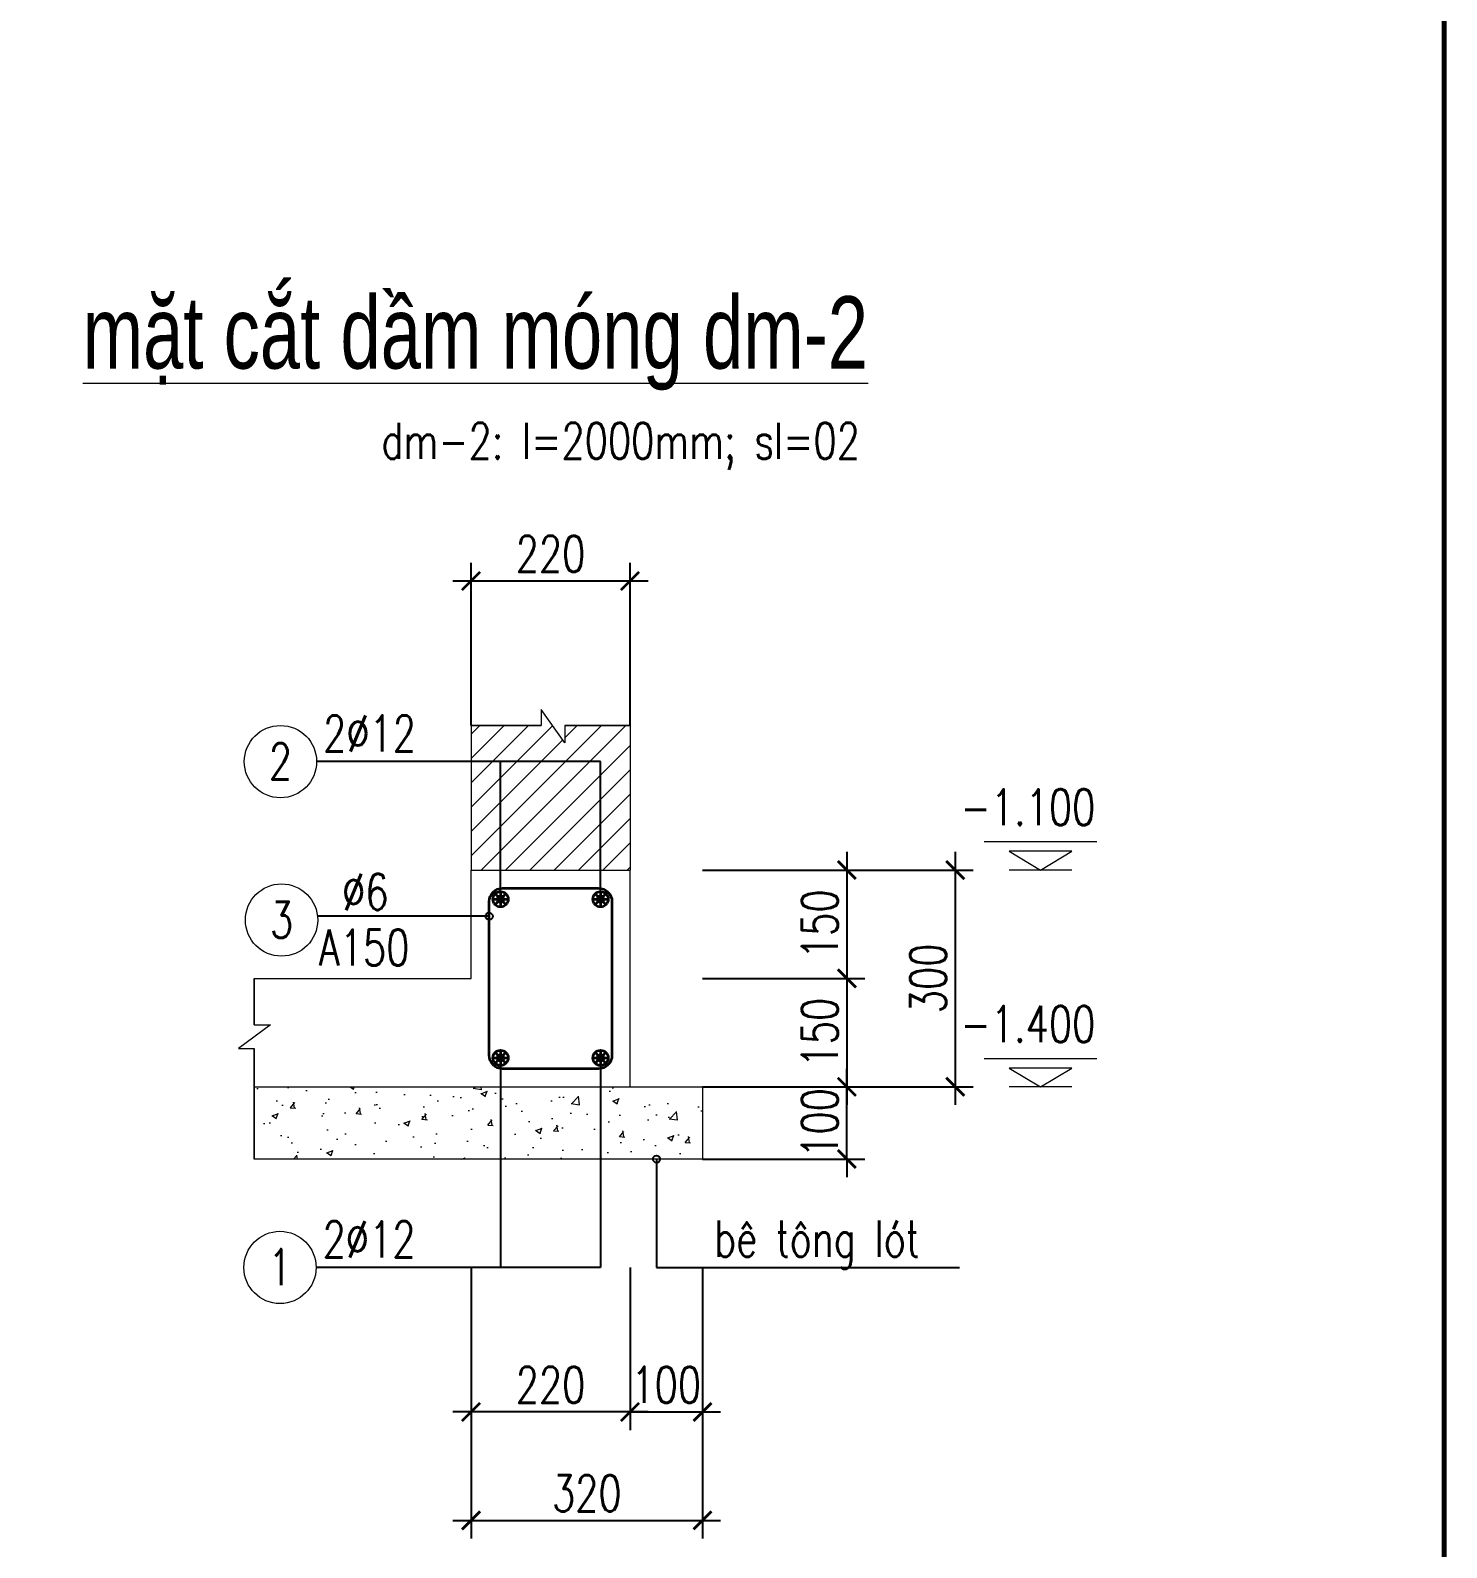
# Model space of a CAD drawing. Extents: x -2098986 to 943, y -1296280 to 73591.
# Drawn here: x -1439156 to -1431316, y -1073403 to -1065004 of the extents above; entities that cross this region are included whole.
import ezdxf
from ezdxf.enums import TextEntityAlignment as Align

# ---------------------------------------------------------------- set-up
doc = ezdxf.new("R2010")
doc.units = 0
doc.header["$LTSCALE"] = 150
doc.header["$PDMODE"] = 35
doc.layers.get('0').update_dxf_attribs({"lineweight": 18})
doc.layers.get('Defpoints').update_dxf_attribs({"lineweight": 18})
for name, color, linetype, lineweight in [('05.Text', 253, 'Continuous', 18), ('11.Khung bo', 32, 'Continuous', 50), ('LS-DIM', 251, 'Continuous', 13), ('LS-HATCH', 147, 'Continuous', 9), ('LS-TEXT', 60, 'Continuous', 20), ('LS-THAY', 7, 'Continuous', 20), ('LS-THEP', 3, 'Continuous', 35)]:
    doc.layers.add(name, color=color, linetype=linetype, lineweight=lineweight)
doc.layers.add('DIM', color=1, linetype='Continuous')
doc.styles.add('chu ghi chu', font='vntimeh.shx', dxfattribs={"width": 0.7})
doc.styles.add('KCVN-LEADER', font='vnromadi.shx', dxfattribs={"width": 0.7, "height": 4})
doc.styles.add('romans.shx', font='romans.shx', dxfattribs={"width": 0.75, "bigfont": 'vns.shx'})
doc.styles.add('vnsimpli', font='vnsimli.shx', dxfattribs={"width": 0.75})
doc.dimstyles.new('D25', dxfattribs={"dimscale": 0, "dimtxt": 200, "dimasz": 100, "dimexe": 100, "dimexo": 0, "dimgap": 50, "dimtad": 1, "dimdec": 0, "dimlfac": 0.25, "dimdsep": 46, "dimtxsty": 'vnsimpli', "dimblk1": 'ARCHTICK', "dimblk2": 'ARCHTICK', "dimsah": 1, "dimcen": 0, "dimdle": 100, "dimclrd": 256, "dimclre": 256, "dimclrt": 60, "dimadec": 0, "dimazin": 0, "dimtfac": 0.004, "dimtdec": 0, "dimtix": 1, "dimtmove": 2, "dimatfit": 3, "dimldrblk": 'ARCHTICK', "dimfxl": 1, "dimtolj": 1, "dimarcsym": 0})
doc.dimstyles.new('LS.GHI CHU', dxfattribs={"dimtxt": 200, "dimasz": 120, "dimexe": 120, "dimexo": 120, "dimgap": 80, "dimtad": 1, "dimdec": 0, "dimzin": 0, "dimdsep": 46, "dimtxsty": 'romans.shx', "dimblk": 'ARCHTICK', "dimcen": 0.09, "dimdle": 120, "dimclrd": 256, "dimclre": 8, "dimclrt": 7, "dimadec": 0, "dimazin": 0, "dimtfac": 1, "dimtdec": 0, "dimtofl": 0, "dimtmove": 0, "dimatfit": 3, "dimldrblk": 'ARCHTICK', "dimfxl": 1, "dimtolj": 1, "dimtzin": 0, "dimarcsym": 0})

# ---------------------------------------------------------------- blocks, each defined once
blk = doc.blocks.new('100')
at = {"layer": '11.Khung bo', "const_width": 26.7}
blk.add_lwpolyline([(1860913, -945239.8), (1860913, -916940.1), (1896062.6, -916940.1), (1896062.6, -945239.8)], close=True, dxfattribs=at)
blk.add_lwpolyline([(1860913, -945239.8), (1860913, -916940.1), (1896062.6, -916940.1), (1896062.6, -945239.8)], close=True, dxfattribs=at)
blk.add_lwpolyline([(1860913, -945239.8), (1860913, -916940.1), (1896062.6, -916940.1), (1896062.6, -945239.8)], close=True, dxfattribs=at)
blk = doc.blocks.new('THEP DAM')
at = {"layer": 'LS-THEP'}
for p, q in [((-0.6, 0), (0.6, 0)), ((-0.42, 0.42), (0.42, -0.42)), ((-0.42, -0.42), (0.42, 0.42)), ((0, 0.6), (0, -0.6))]:
    blk.add_line(p, q, dxfattribs=at)
blk.add_circle((0, 0), 0.6, dxfattribs=at)
blk = doc.blocks.new('_ArchTick')
at = {"layer": 'DIM', "color": 0, "const_width": 0.15}
blk.add_lwpolyline([(-0.5, -0.5), (0.5, 0.5)], dxfattribs=at)
blk = doc.blocks.new('*D1159')
at = {"layer": 'Defpoints', "color": 0, "transparency": 16777216}
for p in [(-1435436.2, -1069652.2), (-1435436.2, -1070252.2), (-1434636.2, -1070252.2)]:
    blk.add_point(p, dxfattribs=at)
at = {"layer": 'LS-DIM', "lineweight": -2, "transparency": 16777216}
for p, q in [((-1434636.2, -1069552.2), (-1434636.2, -1070352.2)), ((-1435436.2, -1069652.2), (-1434536.2, -1069652.2)), ((-1435436.2, -1070252.2), (-1434536.2, -1070252.2))]:
    blk.add_line(p, q, dxfattribs=at)
at = {"layer": 'LS-DIM', "lineweight": -2, "transparency": 16777216, "xscale": 100, "yscale": 100, "zscale": 100}
for p, rotation in [((-1434636.2, -1069652.2), 90), ((-1434636.2, -1070252.2), 270)]:
    blk.add_blockref('_ArchTick', p, dxfattribs=dict(at, rotation=rotation))
at = {"layer": 'LS-DIM', "color": 60, "transparency": 16777216, "insert": (-1434786.2, -1069952.2), "char_height": 200, "attachment_point": 5, "rotation": 90, "style": 'vnsimpli'}
blk.add_mtext('\\A1;150', dxfattribs=at)
blk = doc.blocks.new('*D1160')
at = {"layer": 'Defpoints', "color": 0, "transparency": 16777216}
for p in [(-1435436.2, -1070252.2), (-1435436.2, -1070852.2), (-1434636.2, -1070852.2)]:
    blk.add_point(p, dxfattribs=at)
at = {"layer": 'LS-DIM', "lineweight": -2, "transparency": 16777216}
for p, q in [((-1434636.2, -1070152.2), (-1434636.2, -1070952.2)), ((-1435436.2, -1070252.2), (-1434536.2, -1070252.2)), ((-1435436.2, -1070852.2), (-1434536.2, -1070852.2))]:
    blk.add_line(p, q, dxfattribs=at)
at = {"layer": 'LS-DIM', "lineweight": -2, "transparency": 16777216, "xscale": 100, "yscale": 100, "zscale": 100}
for p, rotation in [((-1434636.2, -1070252.2), 90), ((-1434636.2, -1070852.2), 270)]:
    blk.add_blockref('_ArchTick', p, dxfattribs=dict(at, rotation=rotation))
at = {"layer": 'LS-DIM', "color": 60, "transparency": 16777216, "insert": (-1434786.2, -1070552.2), "char_height": 200, "attachment_point": 5, "rotation": 90, "style": 'vnsimpli'}
blk.add_mtext('\\A1;150', dxfattribs=at)
blk = doc.blocks.new('*D1161')
at = {"layer": 'Defpoints', "color": 0, "transparency": 16777216}
for p in [(-1435436.2, -1069652.2), (-1435436.2, -1070852.2), (-1434036.2, -1070852.2)]:
    blk.add_point(p, dxfattribs=at)
at = {"layer": 'LS-DIM', "lineweight": -2, "transparency": 16777216}
for p, q in [((-1434036.2, -1069552.2), (-1434036.2, -1070952.2)), ((-1435436.2, -1069652.2), (-1433936.2, -1069652.2)), ((-1435436.2, -1070852.2), (-1433936.2, -1070852.2))]:
    blk.add_line(p, q, dxfattribs=at)
at = {"layer": 'LS-DIM', "lineweight": -2, "transparency": 16777216, "xscale": 100, "yscale": 100, "zscale": 100}
for p, rotation in [((-1434036.2, -1069652.2), 90), ((-1434036.2, -1070852.2), 270)]:
    blk.add_blockref('_ArchTick', p, dxfattribs=dict(at, rotation=rotation))
at = {"layer": 'LS-DIM', "color": 60, "transparency": 16777216, "insert": (-1434186.2, -1070252.2), "char_height": 200, "attachment_point": 5, "rotation": 90, "style": 'vnsimpli'}
blk.add_mtext('\\A1;300', dxfattribs=at)
blk = doc.blocks.new('nhieu cot')
at = {"layer": 'LS-DIM', "linetype": 'Continuous'}
for p, q in [((605, 194), (-173, 194)), ((432, 130), (0, 130)), ((0, 130), (216, 0)), ((216, 0), (432, 130)), ((432, 0), (0, 0))]:
    blk.add_line(p, q, dxfattribs=at)
blk.add_solid([(216, 0), (216, 130), (0, 130), (216, 0)], dxfattribs=at)
at = {"color": 31, "linetype": 'Continuous', "style": 'chu ghi chu', "width": 0.7}
for tag, p in [('COT3', (-73, 1058)), ('COT2', (-73, 684)), ('COT1', (-73, 309))]:
    blk.add_attdef(tag, p, '', height=250, dxfattribs=at)
blk = doc.blocks.new('cotthep')
at = {"layer": 'LS-THAY'}
blk.add_circle((-250, 0), 250, dxfattribs=at)
at = {"layer": 'LS-TEXT', "style": 'vnsimpli', "width": 0.75}
for tag, p in [('24`25', (446, 69)), ('10', (-250, -123)), ('A200', (440, -316))]:
    blk.add_attdef(tag, text='', height=250, dxfattribs=at).set_placement(p, align=Align.CENTER)
blk = doc.blocks.new('*D1162')
at = {"layer": 'Defpoints', "color": 0, "transparency": 16777216}
for p in [(-1435436.2, -1070852.2), (-1434636.2, -1070852.2), (-1435436.2, -1071252.2)]:
    blk.add_point(p, dxfattribs=at)
at = {"layer": 'LS-DIM', "lineweight": -2, "transparency": 16777216}
for p, q in [((-1434636.2, -1070852.2), (-1434636.2, -1070752.2)), ((-1435436.2, -1070852.2), (-1434536.2, -1070852.2)), ((-1434636.2, -1071252.2), (-1434636.2, -1070852.2)), ((-1435436.2, -1071252.2), (-1434536.2, -1071252.2)), ((-1434636.2, -1071252.2), (-1434636.2, -1071352.2))]:
    blk.add_line(p, q, dxfattribs=at)
at = {"layer": 'LS-DIM', "lineweight": -2, "transparency": 16777216, "xscale": 100, "yscale": 100, "zscale": 100}
for p, rotation in [((-1434636.2, -1070852.2), 270), ((-1434636.2, -1071252.2), 90)]:
    blk.add_blockref('_ArchTick', p, dxfattribs=dict(at, rotation=rotation))
at = {"layer": 'LS-DIM', "color": 60, "transparency": 16777216, "insert": (-1434786.2, -1071052.2), "char_height": 200, "attachment_point": 5, "rotation": 90, "style": 'vnsimpli'}
blk.add_mtext('\\A1;100', dxfattribs=at)
blk = doc.blocks.new('*D1163')
at = {"layer": 'Defpoints', "color": 0, "transparency": 16777216}
for p in [(-1435836.5, -1068052.2), (-1436716.5, -1068852.2), (-1435836.5, -1068852.2)]:
    blk.add_point(p, dxfattribs=at)
at = {"layer": 'LS-DIM', "lineweight": -2, "transparency": 16777216}
for p, q in [((-1436716.5, -1068852.2), (-1436716.5, -1067952.2)), ((-1435836.5, -1068852.2), (-1435836.5, -1067952.2)), ((-1436816.5, -1068052.2), (-1435736.5, -1068052.2))]:
    blk.add_line(p, q, dxfattribs=at)
at = {"layer": 'LS-DIM', "lineweight": -2, "transparency": 16777216, "xscale": 100, "yscale": 100, "zscale": 100, "rotation": 180}
blk.add_blockref('_ArchTick', (-1436716.5, -1068052.2), dxfattribs=at)
at = {"layer": 'LS-DIM', "lineweight": -2, "transparency": 16777216, "xscale": 100, "yscale": 100, "zscale": 100}
blk.add_blockref('_ArchTick', (-1435836.5, -1068052.2), dxfattribs=at)
at = {"layer": 'LS-DIM', "color": 60, "transparency": 16777216, "insert": (-1436276.5, -1067902.2), "char_height": 200, "attachment_point": 5, "style": 'vnsimpli'}
blk.add_mtext('\\A1;220', dxfattribs=at)
blk = doc.blocks.new('*D1164')
at = {"layer": 'Defpoints', "color": 0, "transparency": 16777216}
for p in [(-1436716.5, -1071853.2), (-1435836.5, -1071853.2), (-1436716.5, -1072652.2)]:
    blk.add_point(p, dxfattribs=at)
at = {"layer": 'LS-DIM', "lineweight": -2, "transparency": 16777216}
for p, q in [((-1436716.5, -1071853.2), (-1436716.5, -1072752.2)), ((-1435836.5, -1071853.2), (-1435836.5, -1072752.2)), ((-1435736.5, -1072652.2), (-1436816.5, -1072652.2))]:
    blk.add_line(p, q, dxfattribs=at)
at = {"layer": 'LS-DIM', "lineweight": -2, "transparency": 16777216, "xscale": 100, "yscale": 100, "zscale": 100, "rotation": 180}
blk.add_blockref('_ArchTick', (-1436716.5, -1072652.2), dxfattribs=at)
at = {"layer": 'LS-DIM', "lineweight": -2, "transparency": 16777216, "xscale": 100, "yscale": 100, "zscale": 100}
blk.add_blockref('_ArchTick', (-1435836.5, -1072652.2), dxfattribs=at)
at = {"layer": 'LS-DIM', "color": 60, "transparency": 16777216, "insert": (-1436276.5, -1072502.2), "char_height": 200, "attachment_point": 5, "style": 'vnsimpli'}
blk.add_mtext('\\A1;220', dxfattribs=at)
blk = doc.blocks.new('*D1165')
at = {"layer": 'Defpoints', "color": 0, "transparency": 16777216}
for p in [(-1435836.5, -1071853.2), (-1435435.2, -1071853.2), (-1435435.2, -1072652.2)]:
    blk.add_point(p, dxfattribs=at)
at = {"layer": 'LS-DIM', "lineweight": -2, "transparency": 16777216}
for p, q in [((-1435836.5, -1071853.2), (-1435836.5, -1072752.2)), ((-1435435.2, -1071853.2), (-1435435.2, -1072752.2)), ((-1435836.5, -1072652.2), (-1435936.5, -1072652.2)), ((-1435836.5, -1072652.2), (-1435435.2, -1072652.2)), ((-1435435.2, -1072652.2), (-1435335.2, -1072652.2))]:
    blk.add_line(p, q, dxfattribs=at)
at = {"layer": 'LS-DIM', "lineweight": -2, "transparency": 16777216, "xscale": 100, "yscale": 100, "zscale": 100}
blk.add_blockref('_ArchTick', (-1435836.5, -1072652.2), dxfattribs=at)
at = {"layer": 'LS-DIM', "lineweight": -2, "transparency": 16777216, "xscale": 100, "yscale": 100, "zscale": 100, "rotation": 180}
blk.add_blockref('_ArchTick', (-1435435.2, -1072652.2), dxfattribs=at)
at = {"layer": 'LS-DIM', "color": 60, "transparency": 16777216, "insert": (-1435635.8, -1072502.2), "char_height": 200, "attachment_point": 5, "style": 'vnsimpli'}
blk.add_mtext('\\A1;100', dxfattribs=at)
blk = doc.blocks.new('*D1166')
at = {"layer": 'Defpoints', "color": 0, "transparency": 16777216}
for p in [(-1436716.5, -1071853.2), (-1435435.2, -1071853.2), (-1435435.2, -1073252.2)]:
    blk.add_point(p, dxfattribs=at)
at = {"layer": 'LS-DIM', "lineweight": -2, "transparency": 16777216}
for p, q in [((-1436716.5, -1071853.2), (-1436716.5, -1073352.2)), ((-1435435.2, -1071853.2), (-1435435.2, -1073352.2)), ((-1436816.5, -1073252.2), (-1435335.2, -1073252.2))]:
    blk.add_line(p, q, dxfattribs=at)
at = {"layer": 'LS-DIM', "lineweight": -2, "transparency": 16777216, "xscale": 100, "yscale": 100, "zscale": 100, "rotation": 180}
blk.add_blockref('_ArchTick', (-1436716.5, -1073252.2), dxfattribs=at)
at = {"layer": 'LS-DIM', "lineweight": -2, "transparency": 16777216, "xscale": 100, "yscale": 100, "zscale": 100}
blk.add_blockref('_ArchTick', (-1435435.2, -1073252.2), dxfattribs=at)
at = {"layer": 'LS-DIM', "color": 60, "transparency": 16777216, "insert": (-1436075.8, -1073102.2), "char_height": 200, "attachment_point": 5, "style": 'vnsimpli'}
blk.add_mtext('\\A1;320', dxfattribs=at)

msp = doc.modelspace()

# ---------------------------------------------------------------- hatches: boundary and pattern name
at = {"layer": 'LS-HATCH'}
h = msp.add_hatch(dxfattribs=at)
h.set_pattern_fill('ANSI31', color=256, scale=30, style=0)
h.set_pattern_definition([(45, (-1002239.18, -287560.97), (-67.351921, 67.351921), [])])
h.paths.add_polyline_path([(-1435836.5, -1068852.2), (-1436197.2, -1068852.2), (-1436197.2, -1068948.9), (-1436266, -1068852.2), (-1436716.5, -1068852.2), (-1436716.5, -1069652.2), (-1435836.5, -1069652.2)])
h = msp.add_hatch(dxfattribs=at)
h.set_pattern_fill('AR-CONC', color=256, scale=2, style=0)
h.set_pattern_definition([(50, (-1002274.4, -279350.9), (364.36934, -31.87817), [38.1, -419.1]), (355, (-1002274.4, -279350.9), (-70.48565, 382.11329), [30.48, -335.28]), (100.451, (-1002244.02, -279353.54), (293.885, 350.23338), [32.38, -356.18]), (46.1842, (-1002274.4, -279249.3), (542.15808, -84.08466), [57.15, -628.65]), (96.6356, (-1002229.2, -279256.3), (474.80847, 494.8511), [48.57, -534.27]), (351.184, (-1002274.4, -279249.3), (474.8092, 494.85024), [45.72, -502.92]), (21, (-1002223.6, -279274.7), (303.22976, -204.53104), [38.1, -419.1]), (326, (-1002223.6, -279274.7), (123.60406, 368.37593), [30.48, -335.28]), (71.4514, (-1002198.32, -279291.73), (426.83298, 163.84572), [32.38, -356.18]), (37.5, (-1002274.39, -279350.89), (6.177207, 169.110078), [0, -331.216, 0, -340.36, 0, -336.55]), (7.5, (-1002274.39, -279350.89), (133.639325, 200.36115), [0, -194.056, 0, -323.596, 0, -128.27]), (327.5, (-1002387.67, -279350.89), (271.18119, -11.457488), [0, -127, 0, -396.24, 0, -525.78]), (317.5, (-1002438.47, -279350.89), (296.25836, 50.85298), [0, -165.1, 0, -263.144, 0, -373.38])])
h.paths.add_polyline_path([(-1435436.2, -1071252.2), (-1435436.2, -1070852.2), (-1437916.5, -1070852.2), (-1437916.5, -1071252.2)])

# ---------------------------------------------------------------- linework, layer by layer
at = {"layer": 'LS-DIM'}
msp.add_lwpolyline([(-1435836.5, -1068852.2), (-1436197.2, -1068852.2), (-1436197.2, -1068948.9), (-1436329.2, -1068763.5), (-1436329.2, -1068852.2), (-1436716.5, -1068852.2), (-1436329.2, -1068852.2)], dxfattribs=at)
at = {"layer": 'LS-DIM', "ltscale": 5}
for points in [[(-1436197.2, -1068852.2), (-1435836.5, -1068852.2)], [(-1437916.5, -1070508.8), (-1437916.5, -1070252.2), (-1437916.5, -1070508.8), (-1437825.7, -1070508.8), (-1438003.5, -1070640.8), (-1437916.5, -1070640.8), (-1437916.5, -1071252.2), (-1437916.5, -1070640.8)]]:
    msp.add_lwpolyline(points, dxfattribs=at)
at = {"layer": 'LS-THAY'}
for p, q in [((-1436716.5, -1068852.2), (-1436716.5, -1069652.2)), ((-1435836.5, -1068852.2), (-1435836.5, -1069652.2)), ((-1436716.5, -1070252.2), (-1436716.5, -1069652.2)), ((-1436716.5, -1069652.2), (-1435836.5, -1069652.2)), ((-1435836.5, -1070852.2), (-1435836.5, -1069652.2)), ((-1437916.5, -1070252.2), (-1436716.5, -1070252.2))]:
    msp.add_line(p, q, dxfattribs=at)
msp.add_lwpolyline([(-1437916.5, -1070852.2), (-1435436.2, -1070852.2), (-1435436.2, -1071252.2), (-1437916.5, -1071252.2)], dxfattribs=at)
at = {"layer": 'LS-THEP'}
msp.add_lwpolyline([(-1436541.5, -1070752.2, -0.414214), (-1436616.5, -1070677.2), (-1436616.5, -1069827.2, -0.414214), (-1436541.5, -1069752.2), (-1436011.5, -1069752.2, -0.414214), (-1435936.5, -1069827.2), (-1435936.5, -1070677.2, -0.414214), (-1436011.5, -1070752.2)], format="xyb", close=True, dxfattribs=at)

# ---------------------------------------------------------------- block references
at = {"layer": '05.Text', "xscale": 1.000009185772931, "yscale": 1.000009185772931, "zscale": 1.000009185772931}
msp.add_blockref('100', (-3327409.4, -140105.7), dxfattribs=at)
at = {"layer": 'LS-DIM'}
ref = msp.add_blockref('cotthep', (-1437571.5, -1069052.1), dxfattribs=dict(at, xscale=0.7999999998137355, yscale=0.7999999998137355, zscale=0.7999999998137355))
ref.add_attrib('10', '2', dxfattribs={"layer": 'LS-TEXT', "height": 200, "style": 'vnsimpli', "width": 0.75}).set_placement((-1437771.5, -1069150.7), align=Align.CENTER)
ref.add_attrib('24`25', '2`12', dxfattribs={"layer": 'LS-TEXT', "height": 200, "style": 'vnsimpli', "width": 0.75}).set_placement((-1437278.5, -1068996.7), align=Align.CENTER)
ref = msp.add_blockref('nhieu cot', (-1433736.9, -1069652.2), dxfattribs=dict(at, xscale=0.7999999998137355, yscale=0.7999999998137355, zscale=0.7999999998137355))
ref.add_attrib('COT1', '-1.100', dxfattribs={"layer": 'LS-TEXT', "linetype": 'Continuous', "height": 200, "style": 'vnsimpli', "width": 0.75}).set_placement((-1433633.6, -1069404.7), align=Align.CENTER)
ref = msp.add_blockref('cotthep', (-1437565.5, -1069929.1, -0.4), dxfattribs=dict(at, xscale=0.7999999998137355, yscale=0.7999999998137355, zscale=0.7999999998137355))
ref.add_attrib('10', '3', dxfattribs={"layer": 'LS-TEXT', "height": 200, "style": 'vnsimpli', "width": 0.75}).set_placement((-1437765.5, -1070027.7, -0.4), align=Align.CENTER)
ref.add_attrib('24`25', '%%C6', dxfattribs={"layer": 'LS-TEXT', "height": 200, "style": 'vnsimpli', "width": 0.75}).set_placement((-1437302, -1069873.7, -0.4), align=Align.CENTER)
ref.add_attrib('A200', 'A150', dxfattribs={"layer": 'LS-TEXT', "height": 200, "style": 'vnsimpli', "width": 0.75}).set_placement((-1437308.1, -1070181.6, -0.4), align=Align.CENTER)
ref = msp.add_blockref('nhieu cot', (-1433736.9, -1070852.2), dxfattribs=dict(at, xscale=0.7999999998137355, yscale=0.7999999998137355, zscale=0.7999999998137355))
ref.add_attrib('COT1', '-1.400', dxfattribs={"layer": 'LS-TEXT', "linetype": 'Continuous', "height": 200, "style": 'vnsimpli', "width": 0.75}).set_placement((-1433633.6, -1070604.7), align=Align.CENTER)
ref = msp.add_blockref('cotthep', (-1437574.1, -1071852.1), dxfattribs=dict(at, xscale=0.7999999998137355, yscale=0.7999999998137355, zscale=0.7999999998137355))
ref.add_attrib('10', '1', dxfattribs={"layer": 'LS-TEXT', "height": 200, "style": 'vnsimpli', "width": 0.75}).set_placement((-1437774.1, -1071950.7), align=Align.CENTER)
ref.add_attrib('24`25', '2`12', dxfattribs={"layer": 'LS-TEXT', "height": 200, "style": 'vnsimpli', "width": 0.75}).set_placement((-1437281.1, -1071796.7), align=Align.CENTER)
at = {"layer": 'LS-THEP', "xscale": 70.7070707087405, "yscale": 70.7070707087405, "zscale": 70.7070707087405}
for p in [(-1436553.3, -1069814.1), (-1435999.8, -1069814.1), (-1436553.3, -1070692.1), (-1435999.8, -1070692.1)]:
    msp.add_blockref('THEP DAM', p, dxfattribs=at)

# ---------------------------------------------------------------- texts
at = {"layer": 'LS-TEXT', "width": 0.75}
for s, height, style, p in [('%%UmÆt c¾t dÇm mãng dm-2', 400, 'KCVN-LEADER', (-1438866.3, -1066876.4, -0.1)), ('dm-2: l=2000mm; sl=02', 200, 'vnsimpli', (-1437212.3, -1067376.4, -0.1))]:
    msp.add_text(s, height=height, dxfattribs=dict(at, style=style)).set_placement(p)
at = {"layer": 'LS-TEXT', "style": 'vnsimpli', "width": 0.75}
msp.add_text('bª t«ng lãt', height=200, dxfattribs=at).set_placement((-1434801.5, -1071792.9), align=Align.CENTER)

# ---------------------------------------------------------------- dimensions: what is measured, and where the dimension line sits
at = {"layer": 'LS-DIM'}
for base, p1, p2, picture, middle in [((-1435836.5, -1068052.2), (-1436716.5, -1068852.2), (-1435836.5, -1068852.2), '*D1163', (-1436276.5, -1067902.2)), ((-1436716.5, -1072652.2), (-1435836.5, -1071853.2), (-1436716.5, -1071853.2), '*D1164', (-1436276.5, -1072502.2)), ((-1435435.2, -1073252.2), (-1436716.5, -1071853.2), (-1435435.2, -1071853.2), '*D1166', (-1436075.8, -1073102.2)), ((-1435435.2, -1072652.2), (-1435836.5, -1071853.2), (-1435435.2, -1071853.2), '*D1165', (-1435635.8, -1072502.2))]:
    dim = msp.add_linear_dim(base=base, p1=p1, p2=p2, dimstyle='D25', override={"dimscale": 1}, dxfattribs=at)
    dim.commit()
    dim.dimension.update_dxf_attribs({"geometry": picture, "text_midpoint": middle})
for base, p1, p2, picture, middle in [((-1434636.2, -1070252.2), (-1435436.2, -1069652.2), (-1435436.2, -1070252.2), '*D1159', (-1434786.2, -1069952.2)), ((-1434036.2, -1070852.2), (-1435436.2, -1069652.2), (-1435436.2, -1070852.2), '*D1161', (-1434186.2, -1070252.2)), ((-1434636.2, -1070852.2), (-1435436.2, -1070252.2), (-1435436.2, -1070852.2), '*D1160', (-1434786.2, -1070552.2)), ((-1434636.2, -1070852.2), (-1435436.2, -1071252.2), (-1435436.2, -1070852.2), '*D1162', (-1434786.2, -1071052.2))]:
    dim = msp.add_linear_dim(base=base, p1=p1, p2=p2, angle=90, dimstyle='D25', override={"dimscale": 1}, dxfattribs=at)
    dim.commit()
    dim.dimension.update_dxf_attribs({"geometry": picture, "text_midpoint": middle})

# ---------------------------------------------------------------- leaders
for points in [[(-1435999.8, -1069814.1), (-1435999.8, -1069052.2), (-1437565.8, -1069052.2)], [(-1436553.3, -1069814.1), (-1436553.3, -1069052.2), (-1437565.8, -1069052.2)], [(-1436616.5, -1069908.3, -0.4), (-1437566.5, -1069908.3, -0.4)], [(-1435999.8, -1070692.1, -0.4), (-1435999.8, -1071852.2, -0.4), (-1437568.4, -1071852.2, -0.4)], [(-1436553.3, -1070692.1, -0.4), (-1436553.3, -1071852.2, -0.4), (-1437568.4, -1071852.2, -0.4)], [(-1435689.5, -1071252.2), (-1435689.5, -1071852.2), (-1434013.2, -1071852.2)]]:
    msp.add_leader(points, dimstyle='LS.GHI CHU', override={"dimscale": 50, "dimasz": 0.8, "dimtad": 0, "dimtxsty": 'vnsimpli', "dimldrblk": 'Origin'}, dxfattribs=at)

doc.saveas('drawing.dxf')
